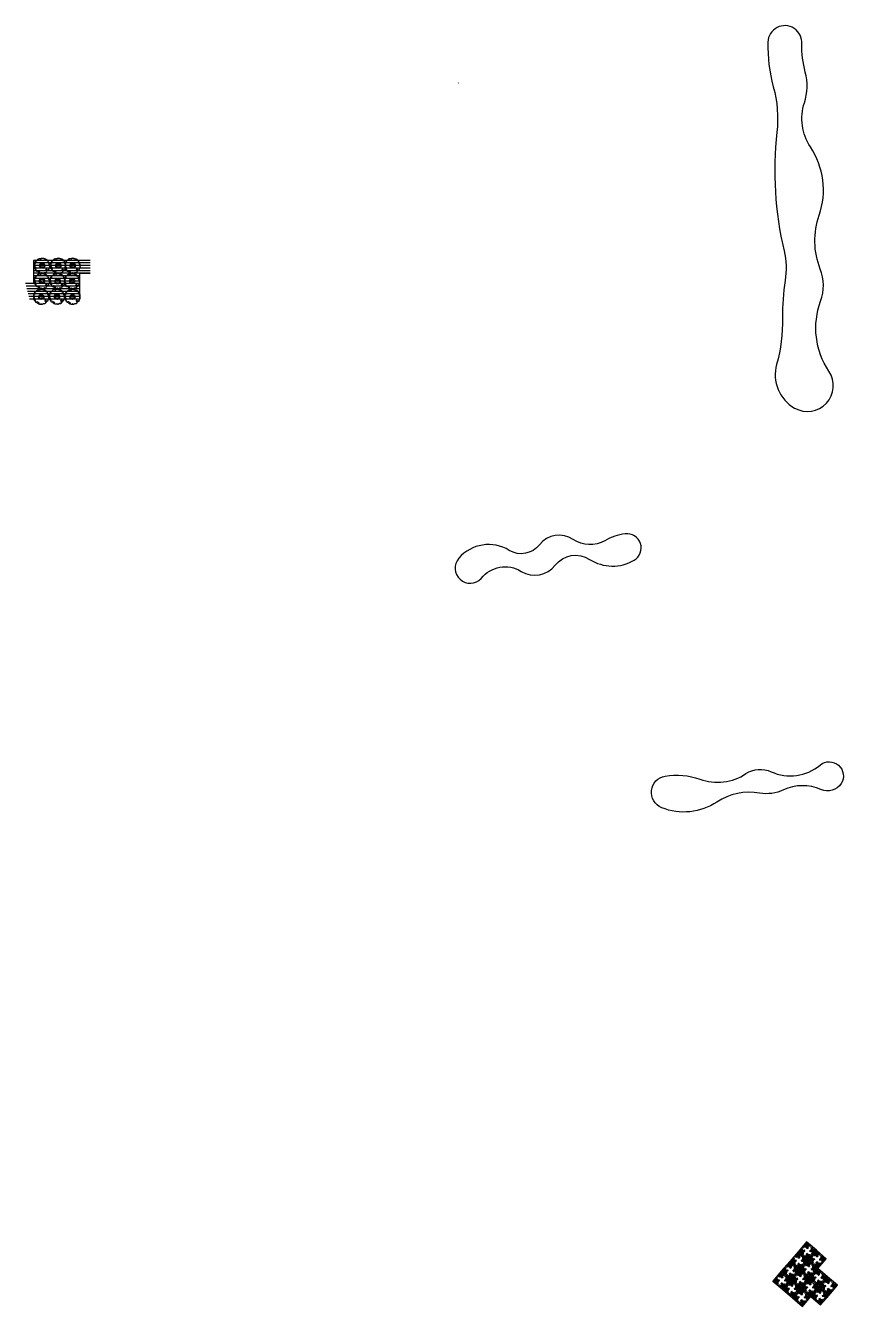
# Model space of a CAD drawing. Extents: x 309418 to 1212698, y 3438380 to 6877191.
# Drawn here: x 605823.3 to 606139.4, y 3438515.1 to 3439010.4 of the extents above; entities that cross this region are included whole.
import ezdxf

# ---------------------------------------------------------------- set-up
doc = ezdxf.new("R2010")
doc.units = 0
doc.header["$MEASUREMENT"] = 0
doc.linetypes.add('DASHED', pattern=[0.75, 0.5, -0.25])
doc.linetypes.add('HIDDEN', pattern=[0.375, 0.25, -0.125])
for name, color, linetype in [('Draft _ Lines', 20, 'Continuous'), ('DRAFT LINES', 32, 'Continuous'), ('DRAFT-LINES', 10, 'Continuous'), ('LA-FLOWERING-TREE', 221, 'Continuous'), ('LA-HARD-LOOSE-FURN', 12, 'Continuous'), ('LA-LANDSCAPE BASE', 140, 'Continuous'), ('LS-SHADE', 40, 'HIDDEN'), ('Tree-Delonix regia', 71, 'Continuous')]:
    doc.layers.add(name, color=color, linetype=linetype)

# ---------------------------------------------------------------- blocks, each defined once
blk = doc.blocks.new('TA')
for p, q in [((-0.92, -0.04), (-0.52, 0.09)), ((-0.38, -0.33), (-0.46, 0.05)), ((-0.35, 0.4), (-0.4, 0.81)), ((-0.39, 0.76), (0.02, 0.85)), ((-0.04, 0.92), (-0.37, 0.85)), ((-0.29, 0.35), (0.09, 0.44)), ((0, 0.9), (0.13, 0.5)), ((0.48, -0.14), (0.4, 0.25)), ((0.86, 0.36), (0.44, 0.31)), ((0.9, -0.06), (0.81, 0.35)), ((0.89, 0.33), (0.97, -0.01)), ((-0.94, -0.07), (-0.87, -0.41)), ((-0.78, -0.43), (-0.87, -0.02)), ((-0.42, -0.39), (-0.84, -0.44)), ((-0.13, -0.57), (0, -0.97)), ((-0.1, -0.5), (0.29, -0.42)), ((-0.02, -0.92), (0.39, -0.83)), ((0.37, -0.91), (0.03, -0.99)), ((0.4, -0.88), (0.35, -0.46)), ((0.55, -0.17), (0.95, -0.04))]:
    blk.add_line(p, q)
for radius in [0.55, 0.5, 0.1]:
    blk.add_circle((0, 0), radius)
for centre, radius, start, end in [((-0.51, 0.04), 0.05, 12.5142, 108.2248), ((-0.37, 0.82), 0.03, 102.5142, 186.8037), ((-0.3, 0.4), 0.05, 186.8037, 282.5142), ((-0.03, 0.89), 0.03, 18.2248, 102.5142), ((0.08, 0.49), 0.05, 282.5142, 18.2248), ((0.45, 0.26), 0.05, 96.8037, 192.5142), ((0.86, 0.33), 0.03, 12.5142, 96.8037), ((-0.91, -0.07), 0.03, 108.2248, 192.5142), ((-0.84, -0.41), 0.03, 192.5142, 276.8037), ((-0.42, -0.34), 0.05, 276.8037, 12.5142), ((-0.08, -0.55), 0.05, 102.5142, 198.2248), ((0.03, -0.96), 0.03, 198.2248, 282.5142), ((0.3, -0.47), 0.05, 6.8037, 102.5142), ((0.37, -0.88), 0.03, 282.5142, 6.8037), ((0.53, -0.12), 0.05, 192.5142, 288.2248), ((0.94, -0.01), 0.03, 288.2248, 12.5142)]:
    blk.add_arc(centre, radius, start, end)
blk = doc.blocks.new('A$Cae897678')
at = {"layer": 'LA-LANDSCAPE BASE'}
blk.add_lwpolyline([(0, 0), (5, 0), (5, 5), (0, 5)], close=True, dxfattribs=at)
at = {"layer": 'LS-SHADE'}
blk.add_lwpolyline([(5, 0, 0.2), (0, 0, 0.2), (0, 5, 0.2), (5, 5, 0.2)], format="xyb", close=True, dxfattribs=at)
at = {"layer": 'LA-HARD-LOOSE-FURN'}
for p, rotation in [((1.12, 3.82), 226.6687726593987), ((3.82, 3.88), 136.6687726593987), ((1.18, 1.12), 316.6687726593988), ((3.88, 1.18), 46.6687726593987)]:
    blk.add_blockref('TA', p, dxfattribs=dict(at, rotation=rotation))
blk = doc.blocks.new('Delonix regia')
at = {"linetype": 'Continuous'}
blk.add_lwpolyline([(2.75, -0.53), (2.74, -0.57), (2.72, -0.62), (2.66, -0.6), (2.67, -0.65), (2.68, -0.7), (2.66, -0.73), (2.62, -0.79), (2.68, -0.8), (2.67, -0.87), (2.6, -0.87), (2.57, -0.83), (2.51, -0.8), (2.5, -0.85), (2.46, -0.86), (2.4, -0.88), (2.36, -0.93), (2.39, -0.97), (2.39, -1.03), (2.36, -1.09), (2.41, -1.09), (2.46, -1.06), (2.51, -1.06), (2.55, -1.08), (2.55, -1.08), (2.55, -1.08), (2.49, -1.11), (2.51, -1.19), (2.54, -1.22), (2.58, -1.25), (2.59, -1.29), (2.6, -1.35), (2.6, -1.44), (2.55, -1.44), (2.51, -1.42), (2.47, -1.43), (2.42, -1.36), (2.39, -1.32), (2.32, -1.31), (2.25, -1.34), (2.2, -1.35), (2.21, -1.39), (2.24, -1.48), (2.27, -1.55), (2.3, -1.59), (2.31, -1.63), (2.27, -1.65), (2.23, -1.68), (2.19, -1.7), (2.15, -1.74), (2.17, -1.81), (2.1, -1.84), (2.04, -1.82), (2.02, -1.86), (2.04, -1.9), (2, -1.94), (1.96, -1.97), (1.91, -1.99), (1.87, -2.01), (1.9, -2.1), (1.89, -2.14), (1.83, -2.17), (1.71, -2.19), (1.66, -2.21), (1.63, -2.3), (1.6, -2.34), (1.56, -2.37), (1.55, -2.42), (1.5, -2.48), (1.42, -2.56), (1.38, -2.58), (1.3, -2.57), (1.23, -2.56), (1.18, -2.57), (1.12, -2.6), (1.07, -2.63), (1.02, -2.61), (0.97, -2.61), (0.93, -2.64), (0.88, -2.64), (0.85, -2.68), (0.83, -2.72), (0.74, -2.76), (0.7, -2.77), (0.65, -2.8), (0.58, -2.78), (0.53, -2.79), (0.43, -2.89), (0.38, -2.95), (0.34, -2.96), (0.3, -2.95), (0.27, -2.91), (0.28, -2.86), (0.27, -2.82), (0.25, -2.75), (0.23, -2.69), (0.2, -2.65), (0.16, -2.63), (0.13, -2.58), (0.11, -2.54), (0.12, -2.49), (0.13, -2.44), (0.09, -2.41), (0.09, -2.36), (0.13, -2.35), (0.15, -2.3), (0.19, -2.25), (0.24, -2.23), (0.26, -2.19), (0.24, -2.13), (0.18, -2.13), (0.13, -2.11), (0.11, -2.07), (0.05, -2.08), (0, -2.11), (-0.04, -2.14), (-0.08, -2.12), (-0.11, -2.06), (-0.18, -2.02), (-0.23, -2.02), (-0.28, -2.08), (-0.29, -2.13), (-0.28, -2.17), (-0.24, -2.2), (-0.26, -2.24), (-0.24, -2.33), (-0.19, -2.36), (-0.15, -2.37), (-0.1, -2.38), (-0.06, -2.4), (-0.06, -2.44), (-0.07, -2.49), (-0.08, -2.54), (-0.05, -2.58), (-0.04, -2.63), (-0.03, -2.67), (-0.06, -2.71), (-0.11, -2.69), (-0.16, -2.71), (-0.17, -2.75), (-0.2, -2.79), (-0.21, -2.83), (-0.25, -2.86), (-0.29, -2.85), (-0.29, -2.8), (-0.32, -2.75), (-0.33, -2.71), (-0.35, -2.66), (-0.39, -2.66), (-0.44, -2.66), (-0.53, -2.64), (-0.58, -2.66), (-0.58, -2.76), (-0.57, -2.82), (-0.63, -2.86), (-0.73, -2.84), (-0.79, -2.82), (-0.84, -2.85), (-0.88, -2.86), (-0.93, -2.84), (-1.07, -2.87), (-1.12, -2.88), (-1.12, -2.83), (-1.1, -2.79), (-1.12, -2.73), (-1.18, -2.72), (-1.27, -2.73), (-1.29, -2.69), (-1.28, -2.64), (-1.31, -2.6), (-1.31, -2.55), (-1.34, -2.52), (-1.36, -2.48), (-1.38, -2.44), (-1.43, -2.43), (-1.47, -2.44), (-1.52, -2.42), (-1.6, -2.44), (-1.65, -2.45), (-1.69, -2.42), (-1.69, -2.37), (-1.76, -2.33), (-1.76, -2.33), (-1.81, -2.31), (-1.84, -2.34), (-1.89, -2.33), (-1.93, -2.31), (-1.97, -2.27), (-1.99, -2.24), (-2.04, -2.23), (-2.07, -2.19), (-2.09, -2.14), (-2.11, -2.09), (-2.14, -2.02), (-2.09, -1.99), (-2.06, -1.97), (-2.08, -1.93), (-2.09, -1.87), (-2.07, -1.83), (-2.05, -1.79), (-2.1, -1.78), (-2.11, -1.73), (-2.1, -1.67), (-2.18, -1.67), (-2.21, -1.71), (-2.23, -1.76), (-2.19, -1.86), (-2.2, -1.91), (-2.25, -1.89), (-2.28, -1.85), (-2.32, -1.82), (-2.37, -1.79), (-2.41, -1.7), (-2.44, -1.66), (-2.48, -1.65), (-2.51, -1.56), (-2.53, -1.51), (-2.59, -1.5), (-2.63, -1.43), (-2.64, -1.35), (-2.66, -1.28), (-2.68, -1.23), (-2.74, -1.18), (-2.77, -1.14), (-2.77, -1.1), (-2.76, -1.02), (-2.78, -0.93), (-2.78, -0.89), (-2.81, -0.85), (-2.83, -0.79), (-2.85, -0.73), (-2.86, -0.69), (-2.85, -0.64), (-2.81, -0.61), (-2.77, -0.6), (-2.72, -0.63), (-2.68, -0.65), (-2.64, -0.67), (-2.59, -0.69), (-2.59, -0.73), (-2.57, -0.8), (-2.56, -0.85), (-2.51, -0.85), (-2.47, -0.87), (-2.44, -0.94), (-2.4, -1), (-2.35, -0.99), (-2.34, -0.94), (-2.37, -0.86), (-2.39, -0.8), (-2.37, -0.76), (-2.38, -0.71), (-2.4, -0.66), (-2.43, -0.63), (-2.46, -0.59), (-2.51, -0.57), (-2.54, -0.52), (-2.58, -0.5), (-2.61, -0.46), (-2.56, -0.42), (-2.51, -0.39), (-2.48, -0.36), (-2.51, -0.27), (-2.55, -0.21), (-2.57, -0.18), (-2.54, -0.15), (-2.56, -0.1), (-2.55, -0.06), (-2.55, -0.01), (-2.6, 0), (-2.66, 0), (-2.69, -0.04), (-2.73, -0.03), (-2.77, -0.08), (-2.79, -0.13), (-2.85, -0.14), (-2.89, -0.06), (-2.92, -0.03), (-2.98, 0.02), (-3.02, 0.1), (-3.04, 0.18), (-3, 0.22), (-2.91, 0.27), (-2.84, 0.3), (-2.83, 0.35), (-2.86, 0.42), (-2.9, 0.44), (-2.89, 0.48), (-2.87, 0.52), (-2.88, 0.57), (-2.88, 0.57), (-2.87, 0.62), (-2.88, 0.66), (-2.89, 0.7), (-2.85, 0.73), (-2.81, 0.73), (-2.78, 0.67), (-2.76, 0.63), (-2.7, 0.68), (-2.66, 0.7), (-2.63, 0.76), (-2.64, 0.81), (-2.67, 0.83), (-2.7, 0.91), (-2.69, 0.95), (-2.7, 1), (-2.73, 1.05), (-2.75, 1.1), (-2.77, 1.15), (-2.75, 1.22), (-2.69, 1.26), (-2.65, 1.25), (-2.6, 1.23), (-2.54, 1.24), (-2.49, 1.27), (-2.48, 1.31), (-2.5, 1.38), (-2.52, 1.43), (-2.54, 1.47), (-2.54, 1.55), (-2.48, 1.58), (-2.44, 1.57), (-2.4, 1.57), (-2.35, 1.57), (-2.34, 1.52), (-2.33, 1.48), (-2.31, 1.43), (-2.29, 1.39), (-2.22, 1.43), (-2.17, 1.46), (-2.14, 1.4), (-2.08, 1.48), (-2.1, 1.53), (-2.19, 1.54), (-2.23, 1.55), (-2.22, 1.62), (-2.27, 1.66), (-2.29, 1.71), (-2.3, 1.76), (-2.28, 1.8), (-2.24, 1.83), (-2.22, 1.91), (-2.24, 1.98), (-2.17, 1.98), (-2.12, 1.93), (-2.08, 1.9), (-2.02, 1.94), (-2.02, 2), (-1.98, 2.04), (-1.99, 2.08), (-2.01, 2.12), (-2.04, 2.16), (-1.99, 2.17), (-1.94, 2.18), (-1.9, 2.21), (-1.83, 2.23), (-1.79, 2.21), (-1.78, 2.16), (-1.7, 2.17), (-1.66, 2.16), (-1.61, 2.18), (-1.61, 2.23), (-1.64, 2.26), (-1.64, 2.26), (-1.67, 2.29), (-1.66, 2.34), (-1.6, 2.41), (-1.54, 2.42), (-1.5, 2.44), (-1.47, 2.49), (-1.46, 2.57), (-1.45, 2.62), (-1.4, 2.66), (-1.36, 2.65), (-1.31, 2.65), (-1.27, 2.65), (-1.22, 2.65), (-1.22, 2.6), (-1.23, 2.56), (-1.18, 2.55), (-1.16, 2.52), (-1.08, 2.56), (-1.08, 2.61), (-1.07, 2.65), (-1.07, 2.7), (-1.02, 2.77), (-0.94, 2.8), (-0.9, 2.8), (-0.86, 2.87), (-0.85, 2.92), (-0.78, 2.94), (-0.73, 2.96), (-0.71, 2.91), (-0.75, 2.82), (-0.74, 2.78), (-0.75, 2.73), (-0.78, 2.67), (-0.8, 2.62), (-0.77, 2.57), (-0.73, 2.57), (-0.69, 2.54), (-0.62, 2.56), (-0.61, 2.61), (-0.64, 2.64), (-0.61, 2.69), (-0.56, 2.7), (-0.53, 2.74), (-0.55, 2.79), (-0.61, 2.8), (-0.61, 2.85), (-0.64, 2.88), (-0.59, 2.93), (-0.54, 2.95), (-0.47, 2.98), (-0.43, 3), (-0.38, 3.01), (-0.34, 2.99), (-0.3, 2.97), (-0.2, 2.99), (-0.13, 3.01), (-0.08, 3.03), (-0.03, 3.04), (0.02, 3.01), (0.06, 3), (0.07, 2.95), (0.01, 2.91), (-0.04, 2.89), (0.01, 2.89), (0.05, 2.91), (0.08, 2.87), (0.14, 2.86), (0.19, 2.85), (0.22, 2.88), (0.19, 2.91), (0.24, 2.95), (0.28, 2.92), (0.33, 2.85), (0.42, 2.88), (0.48, 2.88), (0.52, 2.86), (0.6, 2.88), (0.66, 2.91), (0.71, 2.93), (0.76, 2.94), (0.79, 2.87), (0.78, 2.82), (0.87, 2.84), (0.94, 2.87), (1, 2.9), (1.04, 2.91), (1.08, 2.86), (1.1, 2.81), (1.08, 2.77), (1.06, 2.72), (1.11, 2.7), (1.15, 2.68), (1.21, 2.71), (1.25, 2.73), (1.27, 2.68), (1.3, 2.65), (1.33, 2.62), (1.33, 2.62), (1.36, 2.58), (1.4, 2.55), (1.45, 2.56), (1.5, 2.55), (1.49, 2.51), (1.46, 2.48), (1.49, 2.39), (1.48, 2.34), (1.43, 2.32), (1.44, 2.23), (1.44, 2.18), (1.47, 2.15), (1.54, 2.14), (1.58, 2.12), (1.61, 2.08), (1.65, 2.11), (1.64, 2.18), (1.62, 2.23), (1.63, 2.28), (1.66, 2.31), (1.7, 2.3), (1.74, 2.27), (1.79, 2.25), (1.82, 2.28), (1.88, 2.28), (1.92, 2.24), (1.96, 2.14), (1.98, 2.1), (2.03, 2.1), (2.08, 2.08), (2.12, 2.05), (2.16, 2.06), (2.21, 2.04), (2.23, 1.99), (2.25, 1.94), (2.27, 1.9), (2.28, 1.85), (2.26, 1.81), (2.25, 1.76), (2.29, 1.73), (2.33, 1.7), (2.37, 1.72), (2.42, 1.72), (2.43, 1.68), (2.42, 1.63), (2.47, 1.61), (2.51, 1.58), (2.51, 1.54), (2.48, 1.45), (2.5, 1.41), (2.54, 1.38), (2.58, 1.35), (2.63, 1.34), (2.67, 1.3), (2.68, 1.25), (2.67, 1.2), (2.67, 1.15), (2.7, 1.12), (2.64, 1.05), (2.54, 0.96), (2.47, 0.91), (2.43, 0.89), (2.48, 0.86), (2.52, 0.83), (2.55, 0.76), (2.57, 0.72), (2.6, 0.69), (2.68, 0.72), (2.73, 0.76), (2.73, 0.81), (2.77, 0.84), (2.81, 0.82), (2.84, 0.76), (2.87, 0.68), (2.86, 0.63), (2.94, 0.55), (2.97, 0.52), (2.96, 0.41), (2.93, 0.37), (2.89, 0.35), (2.86, 0.31), (2.81, 0.3), (2.79, 0.35), (2.74, 0.38), (2.7, 0.4), (2.68, 0.44), (2.65, 0.39), (2.64, 0.34), (2.6, 0.32), (2.63, 0.27), (2.63, 0.22), (2.61, 0.17), (2.65, 0.14), (2.69, 0.12), (2.74, 0.11), (2.77, 0.05), (2.77, 0), (2.77, -0.05), (2.8, -0.08), (2.85, -0.1), (2.87, -0.16), (2.91, -0.28), (2.93, -0.32), (2.9, -0.36), (2.89, -0.41), (2.84, -0.44), (2.8, -0.45), (2.77, -0.49)], close=True, dxfattribs=at)
blk.add_circle((0, 0), 0.122, dxfattribs=at)

msp = doc.modelspace()

# ---------------------------------------------------------------- linework, layer by layer
at = {"layer": 'Draft _ Lines'}
for centre, radius in [((605829.65794, 3438917.6347), 1), ((605829.65794, 3438917.6347), 0.8), ((605835.9245, 3438917.6347), 1), ((605835.9245, 3438917.6347), 0.8), ((605841.45995, 3438917.6347), 1), ((605841.45995, 3438917.6347), 0.8), ((605829.59954, 3438911.72439), 1), ((605829.59954, 3438911.72439), 0.8), ((605835.63179, 3438911.58329), 1), ((605835.63179, 3438911.58329), 0.8), ((605841.22544, 3438911.67298), 1), ((605841.22544, 3438911.67298), 0.8), ((605829.32105, 3438905.58329), 1), ((605829.32105, 3438905.58329), 0.8), ((605835.39218, 3438905.64067), 1), ((605835.39218, 3438905.64067), 0.8), ((605841.40156, 3438905.58329), 1), ((605841.40156, 3438905.58329), 0.8)]:
    msp.add_circle(centre, radius, dxfattribs=at)
at = {"layer": 'Draft _ Lines', "color": 114, "linetype": 'DASHED', "true_color": 0x139b48}
for centre in [(605829.65794, 3438917.6347), (605835.9245, 3438917.6347), (605841.45995, 3438917.6347), (605829.59954, 3438911.72439), (605835.63179, 3438911.58329), (605841.22544, 3438911.67298), (605829.32105, 3438905.58329), (605835.39218, 3438905.64067), (605841.40156, 3438905.58329)]:
    msp.add_circle(centre, 0.7, dxfattribs=at)
at = {"layer": 'DRAFT LINES'}
msp.add_lwpolyline([(605990.55693, 3438988.27537, 0.005642825), (605990.46155, 3438988.21504, 0.005642825)], format="xyb", dxfattribs=at)
at = {"layer": 'DRAFT LINES', "color": 4}
msp.add_lwpolyline([(605999.36951, 3438796.77216, -0.382670282), (606014.80425, 3438799.50803, 0.38397165), (606027.98575, 3438801.87537, -0.388394149), (606041.29053, 3438804.15927, 0.28290187), (606058.50772, 3438803.82308, 0.814455056), (606055.04288, 3438814.00303, 0.099418351), (606047.1537, 3438811.36729, -0.287433114), (606034.95305, 3438811.84524, 0.396848541), (606021.84159, 3438809.77446, -0.382277656), (606010.23233, 3438807.63859, 0.366743181), (605990.70068, 3438804.59276, 0.979287954), (605999.36951, 3438796.77216, 8.811148127)], format="xyb", dxfattribs=at)
msp.add_lwpolyline([(606111.43764, 3438722.09906, 0.289953115), (606130.38217, 3438724.64378, -0.855420796), (606138.52557, 3438717.54012, -0.373646066), (606130.70846, 3438715.17458, 0.218844865), (606116.19164, 3438715.03551, -0.156237861), (606107.00848, 3438713.83019, 0.194975034), (606090.45714, 3438710.37751, -0.249068474), (606069.13335, 3438708.18262, -0.757956469), (606070.50781, 3438720.40493, -0.127403422), (606083.88093, 3438719.17412, 0.237323255), (606101.72348, 3438721.34016, -0.260069761)], format="xyb", close=True, dxfattribs=at)
at = {"layer": 'DRAFT-LINES'}
for points in [[(605848.26477, 3438919.71565), (605826.25252, 3438919.71565), (605826.25252, 3438910.72439), (605823.26309, 3438910.72439)], [(605848.24319, 3438918.72439), (605826.25252, 3438918.72439)], [(605848.21941, 3438917.72439), (605826.25252, 3438917.72439)], [(605848.1936, 3438916.72439), (605826.25252, 3438916.72439)], [(605848.1936, 3438915.72439), (605826.25252, 3438915.72439)], [(605848.1936, 3438914.72439), (605826.25252, 3438914.72439)], [(605844.26477, 3438913.72439), (605826.25252, 3438913.72439)], [(605844.26477, 3438912.72439), (605826.25252, 3438912.72439)], [(605844.26477, 3438904.72439), (605844.26477, 3438914.72439), (605848.16577, 3438914.72439)], [(605844.26477, 3438909.72439), (605823.47657, 3438909.72439)], [(605844.26477, 3438908.72439), (605823.70161, 3438908.72439)], [(605844.26477, 3438907.72439), (605823.93831, 3438907.72439)], [(605844.26477, 3438911.72439), (605826.25252, 3438911.72439)], [(605844.26477, 3438910.72439), (605826.25252, 3438910.72439)], [(605844.26477, 3438906.72439), (605824.18675, 3438906.72439)], [(605844.26477, 3438905.72439), (605824.44697, 3438905.72439)], [(605844.26477, 3438904.72439), (605824.70357, 3438904.72439)], [(605844.26477, 3438904.72439), (605824.70357, 3438904.72439)]]:
    msp.add_lwpolyline(points, dxfattribs=at)
at = {"layer": 'LA-FLOWERING-TREE'}
msp.add_lwpolyline([(606116.86102, 3438911.88253, 0.043079888), (606115.85655, 3438897.44375, -0.072364808), (606113.55221, 3438879.51496, 0.3447406), (606120.53644, 3438862.60381, 0.790301122), (606133.77702, 3438876.86306, -0.240114656), (606130.57198, 3438903.91693, 0.184193113), (606130.43624, 3438916.35266, -0.178994138), (606129.9996, 3438937.16057, 0.234077919), (606126.63669, 3438963.57759, -0.228800327), (606124.29714, 3438980.5931, 0.143207961), (606124.63879, 3438992.47874, -0.066007439), (606123.28316, 3439003.36213, 1.025941596), (606110.19969, 3439004.05207, 0.073937298), (606112.29005, 3438986.79294, -0.09509299), (606113.67032, 3438969.25029, 0.085768562), (606116.42546, 3438923.40321, -0.096977822)], format="xyb", close=True, dxfattribs=at)
at = {"layer": 'LA-LANDSCAPE BASE'}
msp.add_lwpolyline([(606133.81805, 3438519.79023), (606137.07015, 3438523.5881), (606133.27228, 3438526.8402), (606130.02018, 3438523.04233)], close=True, dxfattribs=at)
at = {"layer": 'LS-SHADE'}
msp.add_lwpolyline([(606137.07015, 3438523.5881, 0.2), (606133.81805, 3438519.79023, 0.2), (606130.02018, 3438523.04233, 0.2), (606133.27228, 3438526.8402, 0.2)], format="xyb", close=True, dxfattribs=at)

# ---------------------------------------------------------------- block references
at = {"layer": 'LA-FLOWERING-TREE', "rotation": 49.42665312923388}
for p in [(606125.67655, 3438533.34441), (606122.42444, 3438529.54654), (606129.47441, 3438530.09231), (606119.17234, 3438525.74867), (606126.22231, 3438526.29444), (606130.02018, 3438523.04233), (606115.92023, 3438521.9508), (606119.7181, 3438518.6987), (606122.97021, 3438522.49657), (606126.76808, 3438519.24446), (606123.51597, 3438515.44659), (606130.56595, 3438515.99236)]:
    msp.add_blockref('A$Cae897678', p, dxfattribs=at)
at = {"layer": 'LA-HARD-LOOSE-FURN'}
for p, rotation in [((606133.34965, 3438525.21396), 186.0954257886326), ((606131.64642, 3438523.1197), 276.0954257886326), ((606133.74069, 3438521.41647), 6.095425788632593), ((606135.44391, 3438523.51073), 96.09542578863257)]:
    msp.add_blockref('TA', p, dxfattribs=dict(at, rotation=rotation))
at = {"layer": 'Tree-Delonix regia', "rotation": 47.46426310588033}
for p in [(605829.65794, 3438917.6347), (605835.9245, 3438917.6347), (605841.45995, 3438917.6347), (605829.62314, 3438911.71923), (605835.65539, 3438911.72439), (605841.22544, 3438911.67298), (605829.34465, 3438905.6347), (605835.41578, 3438905.69209), (605841.42516, 3438905.6347)]:
    msp.add_blockref('Delonix regia', p, dxfattribs=at)

doc.saveas('drawing.dxf')
